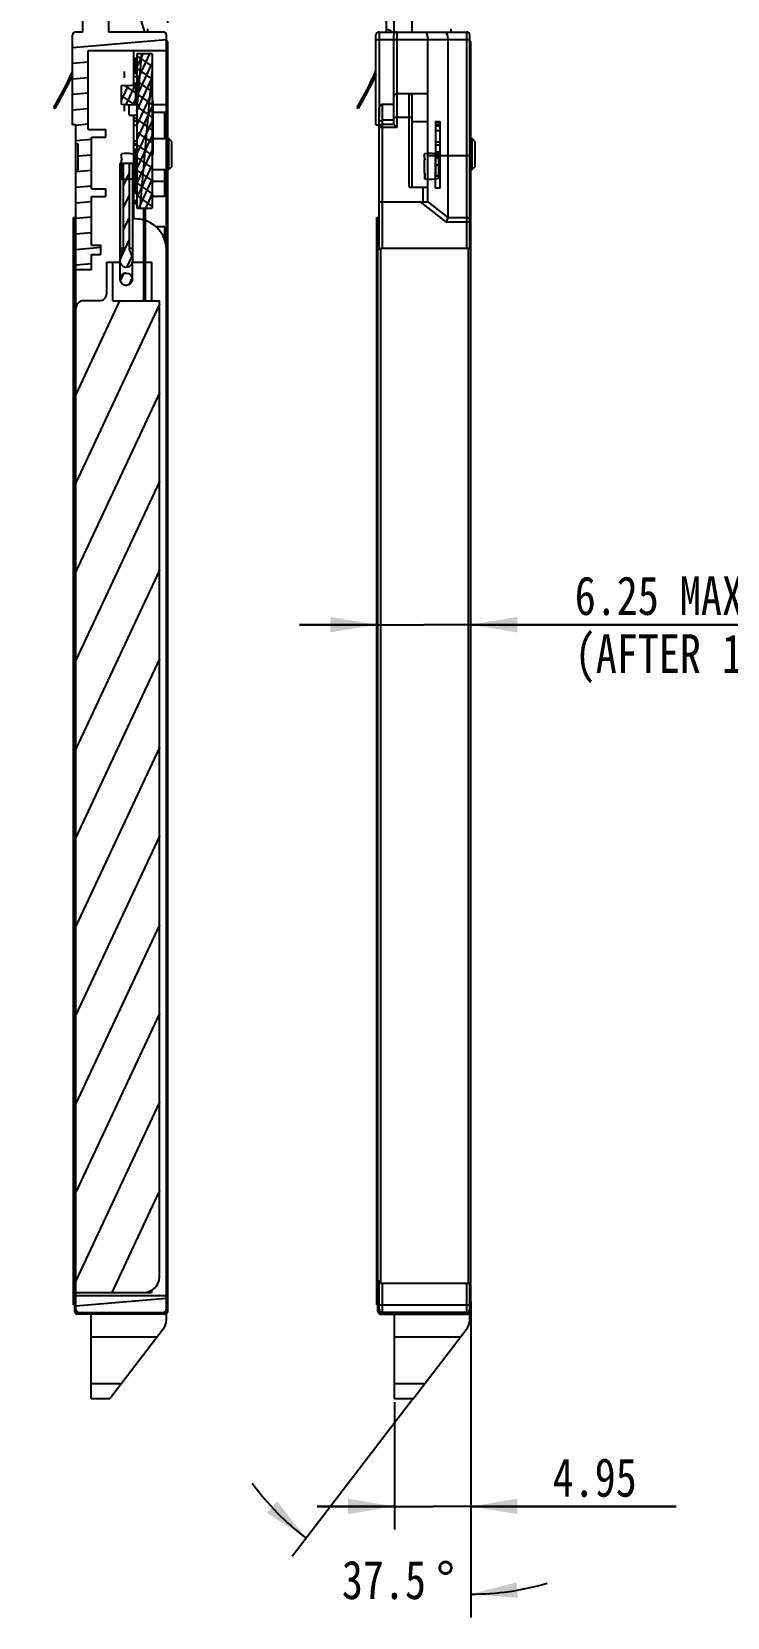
# Model space of a CAD drawing. Header units: millimetres. Extents: x 0 to 594, y 0 to 420.
# Drawn here: x 338.6 to 383.7, y 225.3 to 328 of the extents above; entities that cross this region are included whole.
import ezdxf
from ezdxf.enums import TextEntityAlignment as Align

# ---------------------------------------------------------------- set-up
doc = ezdxf.new("R2010")
doc.units = ezdxf.units.MM
doc.header["$LTSCALE"] = 32.67
doc.layers.get('0').update_dxf_attribs({"linetype": 'CONTINUOUS'})
doc.layers.add('8_QUILTS', color=7, linetype='CONTINUOUS')
doc.styles.get("Standard").update_dxf_attribs({"font": 'txt', "width": 0.8})
doc.dimstyles.new('DIMSTYLE_1', dxfattribs={"dimtxt": 2.5, "dimasz": 3, "dimexe": 1.5, "dimexo": 1.2, "dimtad": 1, "dimdsep": 46, "dimtxsty": 'STANDARD', "dimblk": '_FILLED', "dimblk1": '_FILLED', "dimblk2": '_FILLED', "dimcen": 0.09, "dimazin": 2, "dimtp": 0.01, "dimtm": 0.01, "dimtfac": 1, "dimtofl": 0, "dimtmove": 0, "dimatfit": 3, "dimldrblk": '_FILLED', "dimfxl": 1, "dimtolj": 1, "dimarcsym": 0})
doc.dimstyles.new('DIMSTYLE_5', dxfattribs={"dimtxt": 2.5, "dimasz": 3, "dimexe": 1.5, "dimexo": 1.2, "dimtad": 1, "dimdsep": 46, "dimtxsty": 'STANDARD', "dimblk": '_FILLED', "dimblk1": '_FILLED', "dimblk2": '_FILLED', "dimcen": 0.09, "dimazin": 2, "dimtol": 1, "dimtp": 0.05, "dimtm": 0.05, "dimtfac": 1, "dimtofl": 0, "dimtmove": 0, "dimatfit": 3, "dimldrblk": '_FILLED', "dimfxl": 1, "dimtolj": 1, "dimarcsym": 0})
doc.dimstyles.new('DIMSTYLE_6', dxfattribs={"dimtxt": 2.5, "dimasz": 3, "dimexe": 1.5, "dimexo": 1.2, "dimgap": 1.25, "dimtad": 0, "dimtih": 1, "dimtoh": 1, "dimdec": 1, "dimdsep": 46, "dimtxsty": 'STANDARD', "dimblk": '_FILLED', "dimblk1": '_FILLED', "dimblk2": '_FILLED', "dimcen": 0.09, "dimazin": 2, "dimtp": 0.5, "dimtm": 0.5, "dimtfac": 1, "dimtdec": -1, "dimtofl": 0, "dimtmove": 0, "dimatfit": 3, "dimldrblk": '_FILLED', "dimfxl": 1, "dimtolj": 1, "dimarcsym": 0})

# ---------------------------------------------------------------- blocks, each defined once
blk = doc.blocks.new('_FILLED')
at = {"color": 0, "linetype": 'BYBLOCK'}
blk.add_solid([(0, 0), (-1, 0.167), (-1, -0.167)], dxfattribs=at)
blk = doc.blocks.new('*D28')
at = {"color": 7, "linetype": 'CONTINUOUS'}
for p, q in [((343.65, 357.44), (338.65, 357.44)), ((338.65, 357.44), (345.55, 357.44)), ((352.45, 357.44), (345.55, 357.44)), ((347.45, 357.44), (352.45, 357.44)), ((343.65, 335.77), (343.65, 356.81)), ((347.45, 328.57), (347.45, 356.81))]:
    blk.add_line(p, q, dxfattribs=at)
at = {"color": 7, "linetype": 'CONTINUOUS', "xscale": 3, "yscale": 3, "zscale": 3}
blk.add_blockref('_FILLED', (343.65, 357.44), dxfattribs=at)
at = {"color": 7, "linetype": 'CONTINUOUS', "xscale": 3, "yscale": 3, "zscale": 3, "rotation": 180}
blk.add_blockref('_FILLED', (347.45, 357.44), dxfattribs=at)
at = {"color": 7, "linetype": 'CONTINUOUS', "width": 0.8}
for s, p in [('3.8', (342.31, 358.06)), ('0.05', (351.2, 358.06))]:
    blk.add_text(s, height=2.5, dxfattribs=at).set_placement(p, align=Align.CENTER)
blk = doc.blocks.new('*D30')
at = {"color": 7, "linetype": 'CONTINUOUS'}
for p, q in [((367.07, 245.77), (367.07, 225.33)), ((363.36, 239.52), (355.5, 229.26))]:
    blk.add_line(p, q, dxfattribs=at)
for start, end in [(216.1733, 232.52), (270, 286.3467)]:
    blk.add_arc((367.07, 244.36), 17.53, start, end, dxfattribs=at)
for points in [[(353.86, 232.1), (356.41, 230.45), (354.53, 232.84)], [(370.02, 227.59), (367.07, 226.83), (370.11, 226.59)]]:
    blk.add_solid(points, dxfattribs=at)
at = {"color": 7, "linetype": 'CONTINUOUS', "insert": (361.44, 229.01), "char_height": 2.5, "width": 14.0604, "attachment_point": 2, "line_spacing_factor": 0.9}
blk.add_mtext('37.5{\\ftxt;\\W0.0001;\\H0.0001;\\~}{\\ftxt;\\W0.5494505495;\\H2.5; }{\\ftxt;\\W0.0001;\\H0.0001;\\~}', dxfattribs=at)
blk = doc.blocks.new('*D31')
at = {"color": 7, "linetype": 'CONTINUOUS'}
for p, q in [((367.07, 245.77), (367.07, 231.01)), ((362.12, 239.27), (362.12, 231.01)), ((362.12, 232.51), (357.12, 232.51)), ((357.12, 232.51), (364.6, 232.51)), ((380.36, 232.51), (364.6, 232.51)), ((367.07, 232.51), (380.36, 232.51))]:
    blk.add_line(p, q, dxfattribs=at)
at = {"color": 7, "linetype": 'CONTINUOUS', "xscale": 3, "yscale": 3, "zscale": 3}
blk.add_blockref('_FILLED', (362.12, 232.51), dxfattribs=at)
at = {"color": 7, "linetype": 'CONTINUOUS', "xscale": 3, "yscale": 3, "zscale": 3, "rotation": 180}
blk.add_blockref('_FILLED', (367.07, 232.51), dxfattribs=at)
at = {"color": 7, "linetype": 'CONTINUOUS', "insert": (372.36, 235.64), "char_height": 2.5, "width": 8, "attachment_point": 1, "line_spacing_factor": 0.9}
blk.add_mtext('4.95', dxfattribs=at)
blk = doc.blocks.new('*D32')
at = {"color": 7, "linetype": 'CONTINUOUS'}
for p, q in [((360.97, 289.6), (355.97, 289.6)), ((355.97, 289.6), (364.02, 289.6)), ((389.79, 289.6), (364.02, 289.6)), ((367.07, 289.6), (389.79, 289.6))]:
    blk.add_line(p, q, dxfattribs=at)
at = {"color": 7, "linetype": 'CONTINUOUS', "xscale": 3, "yscale": 3, "zscale": 3}
blk.add_blockref('_FILLED', (360.97, 289.6), dxfattribs=at)
at = {"color": 7, "linetype": 'CONTINUOUS', "xscale": 3, "yscale": 3, "zscale": 3, "rotation": 180}
blk.add_blockref('_FILLED', (367.07, 289.6), dxfattribs=at)
at = {"color": 7, "linetype": 'CONTINUOUS', "insert": (373.79, 292.73), "char_height": 2.5, "width": 32, "attachment_point": 1, "line_spacing_factor": 0.9}
blk.add_mtext('6.25 MAX\\P(AFTER 1K CYCLE)', dxfattribs=at)

msp = doc.modelspace()

# ---------------------------------------------------------------- linework, layer by layer
at = {"color": 7, "linetype": 'CONTINUOUS'}
for p, q in [((341.946, 327.968), (341.946, 334.568)), ((343.646, 327.968), (343.646, 334.568)), ((361.575, 334.568), (361.575, 327.968)), ((345.054, 330.913), (345.946, 327.968)), ((362.075, 330.959), (362.075, 327.968)), ((363.275, 327.968), (363.275, 331.268)), ((341.296, 321.968), (341.296, 327.768)), ((341.296, 326.961), (347.366, 327.492)), ((341.946, 327.968), (341.496, 327.968)), ((347.166, 327.968), (343.646, 327.968)), ((346.146, 328.168), (346.146, 327.968)), ((347.366, 245.128), (347.366, 327.768)), ((360.925, 321.968), (360.925, 327.768)), ((361.125, 327.968), (366.795, 327.968)), ((362.075, 322.005), (362.075, 327.768)), ((365.775, 328.168), (365.775, 327.968)), ((366.995, 313.968), (366.995, 327.768)), ((342.296, 321.668), (342.296, 326.768)), ((342.296, 326.768), (347.366, 326.768)), ((345.246, 324.541), (345.246, 326.768)), ((345.84, 326.568), (345.446, 325.723)), ((346.279, 326.568), (345.446, 324.783)), ((345.446, 322.855), (345.771, 326.568)), ((345.446, 326.568), (345.446, 316.568)), ((346.446, 326.568), (345.446, 326.568)), ((346.431, 326.568), (346.446, 326.557)), ((346.446, 326.568), (346.446, 316.568)), ((347.446, 327.368), (347.366, 327.368)), ((347.446, 245.128), (347.446, 327.368)), ((361.125, 327.468), (361.13, 322.468)), ((364.275, 316.96), (364.275, 327.468)), ((365.575, 327.468), (365.575, 315.968)), ((366.995, 327.368), (367.075, 327.368)), ((367.075, 246.968), (367.075, 327.368)), ((341.296, 325.955), (342.296, 326.043)), ((345.346, 325.678), (345.246, 325.678)), ((345.246, 325.653), (345.346, 325.653)), ((345.246, 325.628), (345.346, 325.628)), ((345.346, 326.288), (345.346, 325.288)), ((345.346, 326.288), (345.446, 326.288)), ((345.446, 326.434), (346.446, 325.734)), ((346.446, 325.987), (345.446, 323.842)), ((345.446, 325.611), (346.446, 324.911)), ((341.296, 324.949), (342.296, 325.036)), ((344.446, 324.507), (345.096, 324.541)), ((344.89, 324.531), (344.446, 323.579)), ((344.446, 323.275), (344.446, 324.507)), ((344.656, 324.518), (345.376, 324.014)), ((345.328, 324.529), (344.736, 323.26)), ((345.096, 324.541), (345.376, 324.527)), ((345.446, 324.628), (345.246, 324.628)), ((345.446, 325.288), (345.346, 325.288)), ((345.346, 325.103), (345.346, 325.088)), ((345.346, 325.088), (345.446, 325.088)), ((345.376, 323.256), (345.376, 324.527)), ((346.446, 325.046), (345.446, 322.901)), ((345.446, 324.788), (346.446, 324.088)), ((345.672, 316.568), (346.446, 325.415)), ((341.296, 323.943), (342.296, 324.03)), ((344.446, 323.842), (345.289, 323.251)), ((345.376, 323.692), (345.168, 323.245)), ((345.446, 324.188), (345.376, 324.188)), ((345.446, 324.037), (345.376, 324.037)), ((345.376, 323.968), (345.446, 323.968)), ((345.376, 323.728), (345.446, 323.728)), ((345.446, 323.592), (345.376, 323.592)), ((346.446, 324.105), (345.446, 321.961)), ((345.446, 323.965), (346.446, 323.264)), ((346.496, 323.52), (346.446, 323.52)), ((346.496, 323.446), (346.446, 323.446)), ((346.496, 323.297), (346.496, 323.52)), ((347.446, 324.073), (347.366, 324.036)), ((364.275, 323.968), (362.275, 323.968)), ((363.275, 317.928), (363.275, 323.768)), ((340.16, 323.03), (340.081, 323.091)), ((341.296, 322.937), (342.296, 323.024)), ((345.096, 323.241), (344.446, 323.275)), ((344.946, 322.592), (344.946, 323.241)), ((344.946, 322.592), (345.446, 322.592)), ((345.376, 323.256), (345.096, 323.241)), ((345.246, 315.868), (345.246, 322.592)), ((345.246, 322.398), (345.446, 322.398)), ((346.446, 323.165), (345.446, 321.02)), ((345.446, 323.142), (346.446, 322.441)), ((346.446, 323.296), (346.496, 323.296)), ((346.446, 322.626), (346.496, 322.626)), ((346.496, 322.626), (346.496, 323.296)), ((346.496, 323.268), (347.366, 323.268)), ((347.366, 322.768), (346.496, 322.768)), ((346.496, 320.916), (346.496, 322.624)), ((347.266, 321.068), (347.266, 322.768)), ((359.789, 323.03), (359.709, 323.091)), ((361.135, 313.914), (361.135, 323.068)), ((362.075, 323.268), (361.335, 323.268)), ((341.506, 321.968), (341.296, 321.968)), ((341.506, 321.949), (342.296, 322.018)), ((341.506, 245.128), (341.506, 321.968)), ((342.296, 321.668), (343.446, 321.668)), ((343.446, 321.168), (343.446, 321.668)), ((345.446, 322.198), (345.246, 322.198)), ((345.446, 321.927), (345.246, 321.927)), ((346.446, 322.224), (345.346, 319.865)), ((345.446, 322.319), (346.446, 321.618)), ((345.446, 321.495), (346.446, 320.795)), ((360.925, 321.968), (361.131, 321.968)), ((362.08, 321.992), (362.275, 321.798)), ((363.275, 322.168), (364.275, 322.168)), ((341.506, 320.943), (342.516, 321.031)), ((341.656, 320.705), (341.506, 320.705)), ((341.656, 319.03), (341.656, 320.705)), ((342.516, 317.818), (342.516, 321.168)), ((342.516, 321.168), (343.446, 321.168)), ((345.246, 320.927), (345.446, 320.927)), ((345.446, 320.728), (345.246, 320.728)), ((345.246, 320.668), (345.446, 320.668)), ((346.446, 321.283), (345.346, 318.924)), ((345.346, 320.368), (345.346, 317.599)), ((345.446, 320.368), (345.346, 320.368)), ((345.446, 320.317), (345.346, 320.317)), ((345.446, 320.672), (346.446, 319.972)), ((346.446, 320.342), (345.446, 318.198)), ((346.446, 320.915), (346.496, 320.915)), ((346.496, 321.068), (347.366, 321.068)), ((346.496, 320.244), (346.496, 320.915)), ((347.446, 320.659), (347.366, 320.621)), ((347.446, 321.068), (347.516, 321.068)), ((347.516, 319.068), (347.516, 321.068)), ((347.716, 320.868), (347.516, 321.068)), ((347.716, 319.268), (347.716, 320.868)), ((367.075, 321.068), (367.145, 321.068)), ((367.145, 319.068), (367.145, 321.068)), ((367.345, 320.868), (367.145, 321.068)), ((367.345, 319.268), (367.345, 320.868)), ((341.656, 319.95), (342.516, 320.025)), ((344.339, 319.468), (344.339, 313.968)), ((345.16, 319.468), (344.339, 319.468)), ((344.36, 319.468), (344.36, 313.788)), ((344.571, 319.468), (344.571, 313.968)), ((344.948, 319.468), (344.948, 313.968)), ((345.16, 319.468), (345.16, 313.786)), ((345.246, 320.028), (345.346, 320.028)), ((345.446, 319.496), (345.346, 319.496)), ((345.446, 319.849), (346.446, 319.149)), ((346.446, 319.402), (345.446, 317.257)), ((346.446, 320.244), (346.496, 320.244)), ((346.496, 320.095), (346.446, 320.095)), ((346.496, 320.02), (346.446, 320.02)), ((346.496, 320.02), (346.496, 320.244)), ((347.716, 319.268), (347.516, 319.068)), ((367.345, 319.268), (367.145, 319.068)), ((341.656, 319.03), (341.506, 319.03)), ((341.506, 318.931), (342.516, 319.019)), ((344.948, 318.848), (344.571, 318.038)), ((345.346, 319.028), (345.246, 319.028)), ((345.346, 318.318), (345.246, 318.318)), ((345.346, 319.096), (346.446, 318.326)), ((345.346, 318.422), (345.446, 318.422)), ((345.346, 318.273), (346.446, 317.503)), ((346.446, 318.461), (345.563, 316.568)), ((346.446, 319.068), (347.366, 319.068)), ((346.446, 318.318), (347.266, 318.318)), ((347.266, 317.318), (347.266, 319.068)), ((347.446, 319.068), (347.516, 319.068)), ((367.075, 319.068), (367.145, 319.068)), ((341.506, 317.925), (342.516, 318.013)), ((342.516, 317.818), (343.446, 317.818)), ((342.516, 314.168), (342.516, 317.318)), ((342.516, 317.318), (343.446, 317.318)), ((343.446, 317.318), (343.446, 317.818)), ((344.948, 317.41), (344.571, 316.6)), ((345.246, 317.911), (345.346, 317.911)), ((345.296, 318.04), (345.296, 317.965)), ((345.296, 317.965), (345.346, 317.965)), ((345.346, 317.599), (345.346, 317.546)), ((345.446, 317.599), (345.346, 317.599)), ((345.346, 317.546), (345.446, 317.546)), ((345.446, 317.38), (346.446, 316.68)), ((346.446, 317.52), (346.002, 316.568)), ((347.266, 317.318), (346.446, 317.318)), ((347.446, 317.244), (347.366, 317.207)), ((363.075, 317.928), (364.275, 317.928)), ((341.506, 316.919), (342.516, 317.007)), ((345.246, 317.067), (345.446, 317.067)), ((345.346, 317.067), (345.346, 316.848)), ((345.446, 316.848), (345.346, 316.848)), ((345.446, 316.568), (346.446, 316.568)), ((345.906, 310.568), (345.906, 316.568)), ((345.906, 316.517), (346.006, 316.447)), ((346.006, 310.568), (346.006, 316.568)), ((346.446, 316.58), (346.441, 316.568)), ((361.138, 316.968), (364.276, 316.968)), ((364.275, 316.968), (365.575, 315.968)), ((341.346, 245.568), (341.346, 315.968)), ((341.346, 315.968), (341.426, 315.968)), ((341.426, 245.128), (341.426, 315.968)), ((341.506, 315.913), (342.516, 316.001)), ((344.948, 315.972), (344.571, 315.162)), ((345.366, 315.868), (345.246, 315.868)), ((345.906, 316.186), (346.006, 316.116)), ((345.906, 315.855), (346.006, 315.785)), ((345.906, 315.524), (346.006, 315.454)), ((345.906, 315.194), (346.006, 315.124)), ((347.266, 315.368), (346.66, 315.368)), ((347.266, 314.49), (347.266, 315.368)), ((360.975, 245.568), (360.975, 315.968)), ((360.975, 315.968), (361.055, 315.968)), ((361.055, 245.128), (361.055, 315.968)), ((365.575, 315.968), (365.473, 315.668)), ((365.575, 315.968), (366.795, 315.968)), ((366.995, 315.468), (367.075, 315.468)), ((341.506, 314.907), (342.516, 314.995)), ((342.516, 314.168), (343.116, 314.168)), ((343.116, 313.568), (343.116, 314.168)), ((344.948, 314.534), (344.369, 313.291)), ((345.906, 314.863), (346.006, 314.793)), ((345.906, 314.532), (346.006, 314.462)), ((345.906, 314.201), (346.006, 314.131)), ((347.366, 314.768), (347.266, 314.768)), ((341.506, 313.808), (341.426, 313.808)), ((341.506, 313.901), (343.116, 314.041)), ((342.516, 312.568), (342.516, 313.568)), ((342.516, 313.568), (343.116, 313.568)), ((344.339, 313.968), (344.571, 313.968)), ((345.119, 313.463), (344.777, 312.728)), ((344.948, 313.968), (345.16, 313.968)), ((345.906, 313.87), (346.006, 313.8)), ((345.906, 313.539), (346.006, 313.469)), ((345.906, 313.208), (346.006, 313.138)), ((347.446, 313.83), (347.366, 313.793)), ((361.135, 313.914), (361.215, 313.968)), ((361.215, 313.968), (367.075, 313.968)), ((341.506, 312.895), (342.516, 312.983)), ((342.516, 312.568), (341.506, 312.568)), ((343.506, 311.068), (343.506, 313.068)), ((343.506, 313.068), (344.342, 313.068)), ((343.906, 310.568), (343.906, 313.068)), ((344.347, 312.418), (344.349, 312.246)), ((344.349, 312.246), (344.351, 312.133)), ((344.351, 312.133), (344.353, 312.058)), ((344.589, 312.325), (344.376, 311.869)), ((345.147, 312.414), (345.149, 312.248)), ((345.148, 313.068), (345.906, 313.068)), ((345.149, 312.248), (345.151, 312.142)), ((345.151, 312.142), (345.153, 312.076)), ((345.906, 312.878), (346.006, 312.808)), ((345.906, 312.547), (346.006, 312.477)), ((345.906, 312.216), (346.006, 312.146)), ((346.006, 313.068), (346.406, 313.068)), ((346.406, 313.068), (346.406, 310.568)), ((344.373, 311.864), (344.413, 311.768)), ((344.413, 311.768), (344.477, 311.685)), ((345.145, 312.081), (344.924, 311.605)), ((345.906, 311.885), (346.006, 311.815)), ((345.906, 311.554), (346.006, 311.484)), ((345.906, 311.223), (346.006, 311.153)), ((344.329, 310.568), (341.506, 304.513)), ((346.906, 310.354), (341.506, 298.774)), ((343.006, 310.568), (342.006, 310.568)), ((343.906, 310.568), (346.906, 310.568)), ((345.906, 310.892), (346.006, 310.822)), ((346.906, 247.368), (346.906, 310.568)), ((347.446, 310.416), (347.366, 310.378)), ((341.426, 308.298), (341.346, 308.412)), ((347.446, 307.001), (347.366, 306.964)), ((341.426, 304.553), (341.506, 304.553)), ((346.906, 304.614), (341.506, 293.034)), ((341.506, 303.139), (341.426, 303.139)), ((347.446, 303.587), (347.366, 303.55)), ((341.426, 300.558), (341.346, 300.672)), ((347.446, 300.173), (347.366, 300.136)), ((346.906, 298.874), (341.506, 287.294)), ((347.446, 296.759), (347.366, 296.721)), ((341.426, 292.818), (341.346, 292.932)), ((346.906, 293.134), (341.506, 281.554)), ((347.446, 293.344), (347.366, 293.307)), ((347.446, 289.93), (347.366, 289.893)), ((346.906, 287.395), (341.506, 275.814)), ((347.446, 286.516), (347.366, 286.478)), ((341.426, 285.078), (341.346, 285.192)), ((347.446, 283.101), (347.366, 283.064)), ((346.906, 281.655), (341.506, 270.074)), ((347.446, 279.687), (347.366, 279.65)), ((341.426, 277.337), (341.346, 277.452)), ((347.446, 276.273), (347.366, 276.236)), ((346.906, 275.915), (341.506, 264.335)), ((347.446, 272.859), (347.366, 272.821)), ((346.906, 270.175), (341.506, 258.595)), ((341.426, 269.597), (341.346, 269.712)), ((347.446, 269.444), (347.366, 269.407)), ((347.446, 266.03), (347.366, 265.993)), ((346.906, 264.435), (341.506, 252.855)), ((341.426, 261.857), (341.346, 261.971)), ((341.426, 262.573), (341.506, 262.573)), ((347.446, 262.616), (347.366, 262.578)), ((341.506, 261.464), (341.426, 261.464)), ((347.446, 259.201), (347.366, 259.164)), ((346.906, 258.695), (341.506, 247.115)), ((347.446, 255.787), (347.366, 255.75)), ((341.506, 254.968), (341.426, 254.968)), ((341.426, 254.117), (341.346, 254.231)), ((341.506, 253.017), (341.426, 252.98)), ((346.906, 252.956), (343.834, 246.368)), ((347.446, 252.373), (347.366, 252.335)), ((341.506, 249.603), (341.426, 249.566)), ((347.446, 248.958), (347.366, 248.921)), ((341.426, 246.377), (341.346, 246.491)), ((346.406, 246.514), (346.406, 246.368)), ((346.87, 247.138), (346.692, 246.757)), ((361.076, 247.128), (361.055, 247.208)), ((361.135, 247.048), (361.076, 247.128)), ((361.215, 246.968), (361.135, 247.048)), ((361.135, 245.128), (361.135, 247.048)), ((361.215, 246.968), (367.075, 246.968)), ((366.995, 245.128), (366.995, 246.941)), ((367.075, 245.568), (367.075, 246.914)), ((341.346, 245.568), (341.426, 245.568)), ((341.506, 246.189), (341.426, 246.151)), ((341.506, 246.368), (346.406, 246.368)), ((341.506, 246.168), (347.366, 246.168)), ((341.506, 245.488), (347.366, 246.001)), ((347.446, 245.544), (347.366, 245.507)), ((361.055, 245.568), (360.975, 245.568)), ((367.075, 245.568), (366.995, 245.568)), ((367.075, 245.128), (367.075, 245.514)), ((347.286, 245.048), (341.586, 245.048)), ((347.286, 244.968), (341.586, 244.968)), ((341.706, 245.068), (347.166, 245.068)), ((342.496, 239.468), (342.496, 244.968)), ((346.381, 245.048), (346.21, 244.968)), ((347.366, 244.593), (347.366, 244.968)), ((361.055, 245.128), (361.135, 245.128)), ((361.215, 245.048), (361.335, 245.048)), ((361.215, 245.048), (361.215, 244.968)), ((361.215, 244.968), (366.915, 244.968)), ((366.795, 245.068), (361.335, 245.068)), ((362.125, 239.468), (362.125, 244.968)), ((366.795, 245.048), (366.915, 245.048)), ((366.995, 244.593), (366.995, 244.968)), ((346.763, 243.468), (342.496, 243.468)), ((347.16, 243.985), (343.696, 239.468)), ((363.325, 239.468), (366.788, 243.985)), ((342.496, 240.468), (344.463, 240.468)), ((343.696, 239.468), (342.496, 239.468)), ((363.325, 239.468), (362.125, 239.468))]:
    msp.add_line(p, q, dxfattribs=at)
at = {"color": 9, "linetype": 'CONTINUOUS'}
for p, q in [((361.125, 327.968), (361.125, 327.468)), ((362.275, 327.968), (362.275, 321.798)), ((366.795, 313.968), (366.795, 327.968)), ((366.995, 327.468), (360.925, 327.468)), ((367.075, 326.968), (366.995, 326.968)), ((363.075, 317.928), (363.075, 323.968)), ((361.335, 323.268), (361.335, 313.968)), ((362.075, 322.468), (363.275, 322.468)), ((362.275, 321.798), (361.135, 321.798)), ((362.075, 322.267), (361.335, 322.267)), ((362.08, 321.992), (361.335, 321.992)), ((364.275, 319.968), (367.075, 319.968)), ((363.975, 316.968), (363.975, 317.928)), ((363.783, 316.968), (365.473, 315.668)), ((361.055, 315.468), (360.975, 315.468)), ((366.995, 315.668), (365.473, 315.668)), ((367.075, 315.068), (366.995, 315.068)), ((361.215, 313.968), (361.215, 246.968)), ((366.915, 246.968), (366.915, 313.968)), ((361.335, 246.968), (361.335, 245.068)), ((366.795, 245.068), (366.795, 246.968)), ((367.075, 246.568), (366.995, 246.568)), ((360.975, 246.068), (361.055, 246.068)), ((361.135, 245.568), (366.995, 245.568)), ((366.995, 245.968), (367.075, 245.968)), ((367.075, 245.168), (366.995, 245.168)), ((366.392, 243.468), (362.125, 243.468)), ((362.125, 240.468), (364.091, 240.468))]:
    msp.add_line(p, q, dxfattribs=at)
for points in [[(361.575, 328.147), (361.722, 328.126), (361.857, 328.065), (361.967, 327.968)], [(361.135, 322.128), (361.161, 322.197), (361.235, 322.249), (361.335, 322.267)]]:
    msp.add_lwpolyline(points, dxfattribs=at)
at = {"color": 7, "linetype": 'CONTINUOUS'}
for points in [[(364.105, 327.968), (364.17, 327.929), (364.226, 327.817), (364.262, 327.654), (364.275, 327.468)], [(365.405, 327.968), (365.47, 327.929), (365.526, 327.817), (365.562, 327.654), (365.575, 327.468)], [(361.135, 321.798), (361.146, 321.862), (361.174, 321.914), (361.211, 321.95), (361.253, 321.975), (361.295, 321.989), (361.335, 321.992)], [(362.075, 322.005), (362.075, 322.001), (362.077, 321.996), (362.08, 321.992)], [(344.339, 313.968), (344.34, 313.627), (344.34, 313.318), (344.342, 313.061), (344.343, 312.85), (344.344, 312.676), (344.347, 312.418)], [(344.36, 313.788), (344.36, 313.613), (344.361, 313.45), (344.362, 313.303), (344.363, 313.201)], [(344.363, 313.201), (344.366, 313.269), (344.379, 313.365), (344.405, 313.465), (344.441, 313.571), (344.488, 313.683), (344.531, 313.786), (344.56, 313.88), (344.571, 313.968)], [(344.763, 312.726), (344.667, 312.74), (344.584, 312.775), (344.514, 312.827), (344.453, 312.896), (344.406, 312.983), (344.377, 313.077), (344.364, 313.174), (344.363, 313.201)], [(345.163, 313.21), (345.162, 313.172), (345.15, 313.075), (345.121, 312.98), (345.073, 312.893), (345.013, 312.825), (344.944, 312.774), (344.862, 312.74), (344.763, 312.726)], [(344.948, 313.968), (344.96, 313.878), (344.99, 313.784), (345.034, 313.68), (345.081, 313.569), (345.119, 313.463), (345.145, 313.364), (345.16, 313.267), (345.163, 313.21)], [(345.16, 313.786), (345.16, 313.611), (345.161, 313.448), (345.162, 313.303), (345.163, 313.21)], [(361.055, 313.808), (361.076, 313.861), (361.135, 313.914)], [(344.76, 312.368), (344.656, 312.354), (344.56, 312.314), (344.477, 312.25), (344.413, 312.168), (344.373, 312.071), (344.36, 311.968), (344.373, 311.864)], [(345.142, 313.047), (345.143, 312.84), (345.144, 312.667), (345.147, 312.414)], [(344.353, 312.058), (344.354, 312.03), (344.355, 312.007), (344.356, 311.989), (344.357, 311.972), (344.358, 311.958), (344.359, 311.944), (344.36, 311.929), (344.363, 311.91), (344.367, 311.887), (344.375, 311.858), (344.387, 311.822), (344.404, 311.784), (344.428, 311.744), (344.476, 311.685), (344.521, 311.646), (344.59, 311.605), (344.664, 311.579), (344.76, 311.568)], [(344.477, 311.685), (344.56, 311.621), (344.572, 311.616)], [(345.153, 312.076), (345.154, 312.053), (345.155, 312.037), (345.155, 312.03)]]:
    msp.add_lwpolyline(points, dxfattribs=at)
for centre, radius, start, end in [((341.496, 327.768), 0.2, 90, 180), ((347.166, 327.768), 0.2, 0, 90), ((361.125, 327.768), 0.2, 90, 180), ((362.275, 327.768), 0.2, 90, 180), ((366.795, 327.768), 0.2, 0, 90), ((319.398, 335.267), 24, 329.51501, 335.85117), ((339.026, 335.267), 24, 329.51501, 335.85117), ((319.398, 335.267), 24.1, 329.48506, 335.38946), ((339.026, 335.267), 24.1, 329.48506, 335.38946), ((362.275, 323.768), 0.2, 90, 180), ((363.075, 323.768), 0.2, 0, 90), ((361.335, 323.068), 0.2, 90, 180), ((345.146, 318.04), 0.3, 45.2149, 67.89245), ((345.146, 318.04), 0.15, 0, 46.4102), ((345.366, 313.868), 2, 74.22851, 90), ((345.366, 313.868), 2, 0, 71.30278), ((366.795, 315.768), 0.2, 0, 90), ((343.006, 311.068), 0.5, 270, 360), ((342.006, 310.068), 0.5, 90, 180), ((345.906, 247.368), 1, 270, 360), ((341.586, 245.128), 0.16, 180, 270), ((341.706, 245.268), 0.2, 180, 270), ((341.586, 245.128), 0.08, 180, 270), ((346.366, 244.593), 1, 322.52, 360), ((347.166, 245.268), 0.2, 270, 360), ((347.286, 245.128), 0.16, 270, 360), ((347.286, 245.128), 0.08, 270, 360), ((361.215, 245.128), 0.16, 180, 270), ((361.335, 245.268), 0.2, 180, 270), ((361.215, 245.128), 0.08, 180, 270), ((365.995, 244.593), 1, 322.52, 360), ((366.795, 245.268), 0.2, 270, 360), ((366.915, 245.128), 0.16, 270, 360), ((366.915, 245.128), 0.08, 270, 360)]:
    msp.add_arc(centre, radius, start, end, dxfattribs=at)
msp.add_ellipse((344.763, 311.968), major_axis=(0.4, 0), ratio=0.9999491, dxfattribs=at)
for points in [[(365.67, 228.939), (365.104, 228.866), (365.195, 228.939)], [(365.104, 228.866), (365.67, 228.939), (365.761, 228.866)], [(365.542, 228.994), (365.195, 228.939), (365.305, 228.994)], [(365.195, 228.939), (365.542, 228.994), (365.67, 228.939)], [(365.305, 228.994), (365.433, 229.012), (365.542, 228.994)], [(365.159, 228.611), (364.958, 228.538), (364.976, 228.665)], [(364.958, 228.538), (365.159, 228.611), (365.141, 228.538)], [(365.141, 228.538), (364.976, 228.41), (364.958, 228.538)], [(365.287, 228.775), (365.232, 228.738), (364.976, 228.665)], [(365.287, 228.775), (364.976, 228.665), (365.031, 228.775)], [(365.232, 228.738), (365.177, 228.684), (364.976, 228.665)], [(364.976, 228.665), (365.177, 228.684), (365.159, 228.611)], [(365.141, 228.538), (365.159, 228.465), (364.976, 228.41)], [(364.976, 228.41), (365.159, 228.465), (365.177, 228.392)], [(365.177, 228.392), (365.031, 228.3), (364.976, 228.41)], [(365.433, 228.83), (365.031, 228.775), (365.104, 228.866)], [(365.433, 228.83), (365.36, 228.811), (365.031, 228.775)], [(365.031, 228.775), (365.36, 228.811), (365.287, 228.775)], [(365.177, 228.392), (365.232, 228.337), (365.031, 228.3)], [(365.031, 228.3), (365.232, 228.337), (365.287, 228.3)], [(365.287, 228.3), (365.104, 228.209), (365.031, 228.3)], [(365.104, 228.866), (365.761, 228.866), (365.433, 228.83)], [(365.287, 228.3), (365.36, 228.264), (365.104, 228.209)], [(365.104, 228.209), (365.506, 228.264), (365.834, 228.3)], [(365.104, 228.209), (365.834, 228.3), (365.761, 228.209)], [(365.433, 228.264), (365.506, 228.264), (365.104, 228.209)], [(365.36, 228.264), (365.433, 228.264), (365.104, 228.209)], [(365.761, 228.209), (365.195, 228.136), (365.104, 228.209)], [(365.195, 228.136), (365.761, 228.209), (365.652, 228.136)], [(365.652, 228.136), (365.305, 228.081), (365.195, 228.136)], [(365.433, 228.081), (365.305, 228.081), (365.652, 228.136)], [(365.506, 228.811), (365.433, 228.83), (365.761, 228.866)], [(365.433, 228.081), (365.652, 228.136), (365.542, 228.081)], [(365.56, 228.775), (365.506, 228.811), (365.761, 228.866)], [(365.834, 228.3), (365.506, 228.264), (365.56, 228.3)], [(365.56, 228.775), (365.761, 228.866), (365.834, 228.775)], [(365.834, 228.775), (365.633, 228.738), (365.56, 228.775)], [(365.56, 228.3), (365.633, 228.337), (365.871, 228.41)], [(365.56, 228.3), (365.871, 228.41), (365.834, 228.3)], [(365.67, 228.684), (365.633, 228.738), (365.834, 228.775)], [(365.633, 228.337), (365.67, 228.392), (365.871, 228.41)], [(365.67, 228.684), (365.834, 228.775), (365.871, 228.665)], [(365.871, 228.665), (365.706, 228.611), (365.67, 228.684)], [(365.871, 228.41), (365.67, 228.392), (365.706, 228.465)], [(365.706, 228.538), (365.706, 228.611), (365.871, 228.665)], [(365.706, 228.538), (365.871, 228.665), (365.889, 228.538)], [(365.889, 228.538), (365.706, 228.465), (365.706, 228.538)], [(365.706, 228.465), (365.889, 228.538), (365.871, 228.41)]]:
    msp.add_solid(points, dxfattribs=at)
at = {"layer": '8_QUILTS', "color": 7, "linetype": 'CONTINUOUS'}
for p, q in [((344.644, 325.008), (344.644, 325.408)), ((344.646, 325.008), (344.646, 325.408)), ((364.273, 325.008), (364.273, 325.408)), ((364.275, 325.008), (364.275, 325.408)), ((344.644, 322.853), (344.644, 323.253)), ((344.646, 322.853), (344.646, 323.253)), ((364.273, 322.853), (364.273, 323.253)), ((364.275, 322.853), (364.275, 323.253)), ((364.774, 322.173), (364.774, 321.579)), ((364.774, 322.173), (365.07, 322.173)), ((364.774, 322.164), (365.07, 322.164)), ((365.07, 321.58), (364.774, 321.58)), ((365.07, 321.579), (364.774, 321.579)), ((364.775, 322.164), (364.775, 320.171)), ((365.07, 322.164), (364.775, 322.164)), ((365.07, 322.163), (364.775, 322.163)), ((365.07, 322.163), (364.775, 322.163)), ((364.775, 321.991), (365.07, 321.991)), ((365.07, 321.988), (364.775, 321.988)), ((364.775, 321.894), (365.07, 321.894)), ((365.07, 321.875), (364.775, 321.875)), ((365.07, 317.856), (365.07, 322.173)), ((364.774, 320.847), (364.774, 318.642)), ((365.07, 320.847), (364.774, 320.847)), ((365.07, 320.843), (364.774, 320.843)), ((365.07, 320.646), (364.774, 320.646)), ((365.07, 320.642), (364.774, 320.642)), ((344.646, 320.115), (344.446, 320.079)), ((344.446, 319.811), (344.446, 320.079)), ((344.446, 319.811), (344.446, 319.681)), ((344.446, 318.85), (344.446, 319.681)), ((344.456, 319.811), (344.456, 319.681)), ((344.946, 320.115), (344.646, 320.115)), ((345.346, 320.044), (344.946, 320.115)), ((345.346, 320.044), (345.346, 318.485)), ((364.275, 320.115), (364.075, 320.079)), ((364.075, 319.811), (364.075, 320.079)), ((364.075, 319.811), (364.075, 319.681)), ((364.075, 318.85), (364.075, 319.681)), ((364.085, 319.811), (364.085, 319.681)), ((364.575, 320.115), (364.275, 320.115)), ((364.975, 320.044), (364.575, 320.115)), ((365.07, 320.176), (364.774, 320.176)), ((365.07, 320.172), (364.774, 320.172)), ((364.774, 319.826), (365.07, 319.826)), ((364.774, 319.822), (365.07, 319.822)), ((365.07, 319.353), (364.774, 319.353)), ((364.774, 319.352), (365.07, 319.352)), ((365.07, 319.349), (364.774, 319.349)), ((364.774, 319.348), (365.07, 319.348)), ((364.775, 320.185), (365.07, 320.185)), ((365.07, 320.183), (364.775, 320.183)), ((365.07, 320.171), (364.775, 320.171)), ((364.775, 320.119), (364.775, 320.137)), ((364.775, 320.137), (365.07, 320.137)), ((365.07, 320.119), (364.775, 320.119)), ((364.775, 320.106), (364.775, 320.083)), ((365.07, 320.106), (364.775, 320.106)), ((364.775, 320.083), (365.07, 320.083)), ((364.775, 320.043), (364.775, 320.076)), ((364.775, 320.076), (365.07, 320.076)), ((365.07, 320.043), (364.775, 320.043)), ((364.775, 320.034), (364.775, 320.001)), ((365.07, 320.034), (364.775, 320.034)), ((364.775, 319.96), (364.775, 320)), ((365.07, 320), (364.775, 320)), ((364.775, 319.984), (365.07, 319.984)), ((364.775, 319.968), (365.07, 319.968)), ((365.07, 319.96), (364.775, 319.96)), ((364.775, 317.856), (364.775, 319.944)), ((364.775, 319.944), (365.07, 319.944)), ((365.07, 319.921), (364.775, 319.921)), ((365.07, 319.901), (364.775, 319.901)), ((365.07, 319.876), (364.775, 319.876)), ((365.07, 319.861), (364.775, 319.861)), ((365.07, 319.848), (364.775, 319.848)), ((365.07, 319.839), (364.775, 319.839)), ((364.775, 319.835), (365.07, 319.835)), ((365.07, 319.825), (364.775, 319.825)), ((364.775, 319.823), (365.07, 319.823)), ((364.975, 320.044), (364.975, 318.485)), ((344.446, 318.85), (344.446, 318.45)), ((344.451, 318.85), (344.453, 318.449)), ((344.646, 318.415), (344.453, 318.449)), ((344.456, 318.85), (344.456, 318.45)), ((344.946, 318.415), (344.646, 318.415)), ((345.346, 318.485), (344.946, 318.415)), ((364.075, 318.85), (364.075, 318.45)), ((364.08, 318.85), (364.081, 318.449)), ((364.275, 318.415), (364.081, 318.449)), ((364.085, 318.85), (364.085, 318.45)), ((364.575, 318.415), (364.275, 318.415)), ((364.975, 318.485), (364.575, 318.415)), ((365.07, 318.657), (364.774, 318.657)), ((365.07, 318.652), (364.774, 318.652)), ((365.07, 318.646), (364.774, 318.646)), ((365.07, 318.642), (364.774, 318.642)), ((365.07, 317.857), (364.775, 317.857)), ((365.07, 317.856), (364.775, 317.856))]:
    msp.add_line(p, q, dxfattribs=at)

# ---------------------------------------------------------------- dimensions: what is measured, and where the dimension line sits
at = {"color": 7, "linetype": 'CONTINUOUS'}
dim = msp.add_linear_dim(base=(343.646, 357.438), p1=(347.446, 327.368), p2=(343.646, 334.568), angle=180, dimstyle='DIMSTYLE_5', dxfattribs=at)
dim.commit()
dim.dimension.update_dxf_attribs({"geometry": '*D28', "text_midpoint": (347.256, 357.438), "dimtype": 160})
dim = msp.add_linear_dim(base=(367.075, 289.604), p1=(360.975, 246.068), p2=(367.075, 246.968), text='<> MAX\\P(AFTER 1K CYCLE)', dimstyle='DIMSTYLE_1', dxfattribs=at)
dim.commit()
dim.dimension.update_dxf_attribs({"geometry": '*D32', "text_midpoint": (389.792, 289.604), "dimtype": 160})
dim = msp.add_angular_dim_2l(base=(361.4442, 227.7621), line1=((364.198, 240.6066), (364.0914, 240.4676)), line2=((367.0746, 247.1428), (367.0746, 246.9676)), dimstyle='DIMSTYLE_6', dxfattribs=at)
dim.commit()
dim.dimension.update_dxf_attribs({"geometry": '*D30', "text_midpoint": (360.7574, 227.7621), "dimtype": 162})
dim = msp.add_linear_dim(base=(367.075, 232.511), p1=(362.125, 240.468), p2=(367.075, 246.968), dimstyle='DIMSTYLE_1', dxfattribs=at)
dim.commit()
dim.dimension.update_dxf_attribs({"geometry": '*D31', "text_midpoint": (376.423, 232.511), "dimtype": 160})

doc.saveas('drawing.dxf')
